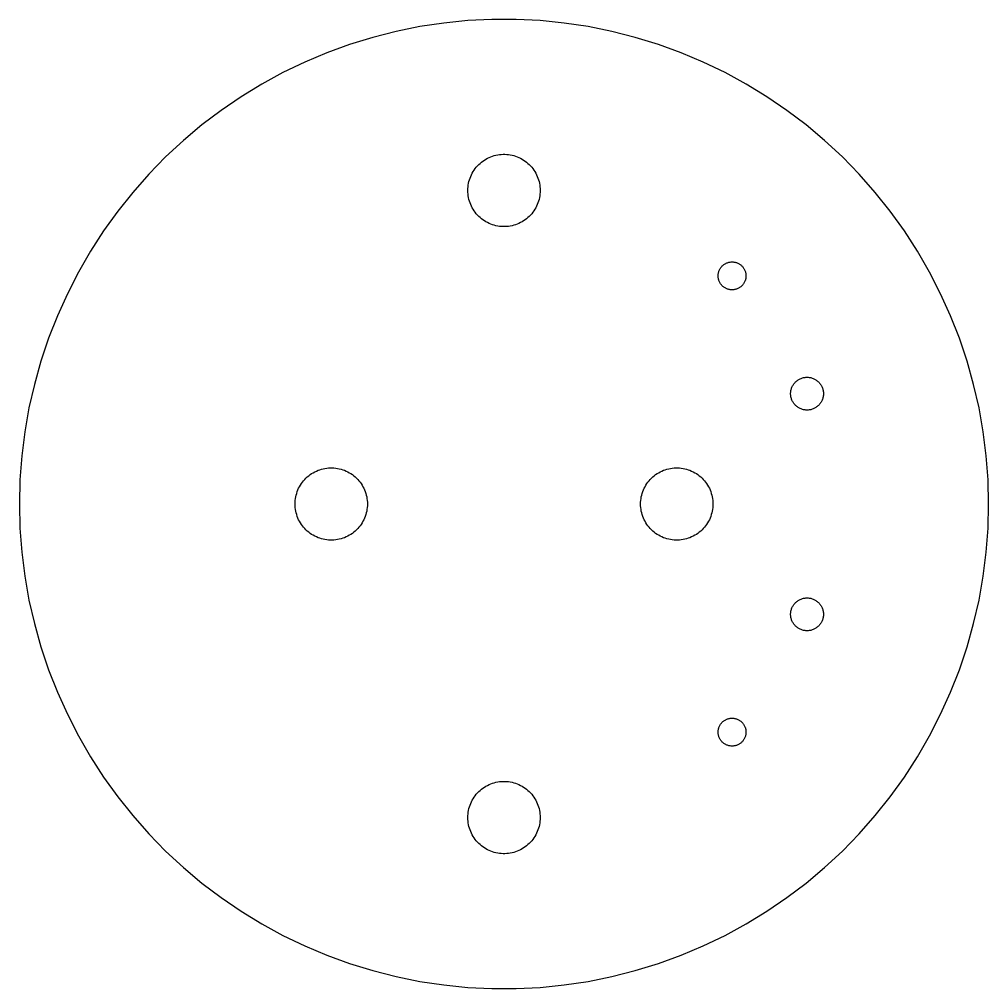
# Model space of a CAD drawing. Header units: metres. Extents: x -49.1 to 49.1, y -49.1 to 49.1.
import ezdxf

# ---------------------------------------------------------------- set-up
doc = ezdxf.new("R2010")
doc.units = ezdxf.units.M

msp = doc.modelspace()

# ---------------------------------------------------------------- linework, layer by layer
for p, q in [((-8.52396, 48.3418), (-10.923, 47.8568)), ((-6.10371, 48.7066), (-8.52396, 48.3418)), ((-3.66832, 48.9503), (-6.10371, 48.7066)), ((-1.22379, 49.0723), (-3.66832, 48.9503)), ((1.22379, 49.0723), (-1.22379, 49.0723)), ((3.66832, 48.9503), (1.22379, 49.0723)), ((6.10371, 48.7066), (3.66832, 48.9503)), ((8.52396, 48.3418), (6.10371, 48.7066)), ((10.923, 47.8568), (8.52396, 48.3418)), ((-13.2949, 47.2528), (-15.6337, 46.5314)), ((-10.923, 47.8568), (-13.2949, 47.2528)), ((13.2949, 47.2528), (10.923, 47.8568)), ((15.6337, 46.5314), (13.2949, 47.2528)), ((-15.6337, 46.5314), (-17.9337, 45.6943)), ((17.9337, 45.6943), (15.6337, 46.5314)), ((-17.9337, 45.6943), (-20.1891, 44.7436)), ((20.1891, 44.7436), (17.9337, 45.6943)), ((-20.1891, 44.7436), (-22.3942, 43.6816)), ((22.3942, 43.6816), (20.1891, 44.7436)), ((-22.3942, 43.6816), (-24.5438, 42.511)), ((24.5438, 42.511), (22.3942, 43.6816)), ((-24.5438, 42.511), (-26.6322, 41.2348)), ((26.6322, 41.2348), (24.5438, 42.511)), ((-26.6322, 41.2348), (-28.6545, 39.856)), ((28.6545, 39.856), (26.6322, 41.2348)), ((-28.6545, 39.856), (-30.6056, 38.3782)), ((30.6056, 38.3782), (28.6545, 39.856)), ((-30.6056, 38.3782), (-32.4805, 36.8049)), ((32.4805, 36.8049), (30.6056, 38.3782)), ((-32.4805, 36.8049), (-34.2747, 35.1401)), ((34.2747, 35.1401), (32.4805, 36.8049)), ((-0.815063, 35.3206), (-0.635803, 35.3569)), ((-0.635803, 35.3569), (-0.455521, 35.384)), ((-0.455521, 35.384), (-0.273575, 35.4022)), ((-0.273575, 35.4022), (-0.091248, 35.4113)), ((-0.091248, 35.4113), (0.091248, 35.4113)), ((0.091248, 35.4113), (0.273575, 35.4022)), ((0.273575, 35.4022), (0.455521, 35.384)), ((0.455521, 35.384), (0.635803, 35.3569)), ((0.635803, 35.3569), (0.815063, 35.3206)), ((-34.2747, 35.1401), (-35.9837, 33.388)), ((-2.68477, 34.2411), (-2.55728, 34.3718)), ((-2.55728, 34.3718), (-2.42342, 34.496)), ((-2.42342, 34.496), (-2.28339, 34.6135)), ((-2.28339, 34.6135), (-2.13799, 34.7237)), ((-2.13799, 34.7237), (-1.98706, 34.8266)), ((-1.98706, 34.8266), (-1.83133, 34.9217)), ((-1.83133, 34.9217), (-1.67091, 35.0091)), ((-1.67091, 35.0091), (-1.50623, 35.0884)), ((-1.50623, 35.0884), (-1.3381, 35.1593)), ((-1.3381, 35.1593), (-1.16643, 35.2217)), ((-1.16643, 35.2217), (-0.991837, 35.2756)), ((-0.991837, 35.2756), (-0.815063, 35.3206)), ((0.815063, 35.3206), (0.991837, 35.2756)), ((0.991837, 35.2756), (1.16643, 35.2217)), ((1.16643, 35.2217), (1.3381, 35.1593)), ((1.3381, 35.1593), (1.50623, 35.0884)), ((1.50623, 35.0884), (1.67091, 35.0091)), ((1.67091, 35.0091), (1.83133, 34.9217)), ((1.83133, 34.9217), (1.98706, 34.8266)), ((1.98706, 34.8266), (2.13799, 34.7237)), ((2.13799, 34.7237), (2.28339, 34.6135)), ((2.28339, 34.6135), (2.42342, 34.496)), ((2.42342, 34.496), (2.55728, 34.3718)), ((2.55728, 34.3718), (2.68477, 34.2411)), ((35.9837, 33.388), (34.2747, 35.1401)), ((-35.9837, 33.388), (-37.6032, 31.5528)), ((-3.2998, 33.339), (-3.21642, 33.5017)), ((-3.21642, 33.5017), (-3.12515, 33.6597)), ((-3.12515, 33.6597), (-3.02606, 33.8132)), ((-3.02606, 33.8132), (-2.91943, 33.9615)), ((-2.91943, 33.9615), (-2.80571, 34.1041)), ((-2.80571, 34.1041), (-2.68477, 34.2411)), ((2.68477, 34.2411), (2.80571, 34.1041)), ((2.80571, 34.1041), (2.91943, 33.9615)), ((2.91943, 33.9615), (3.02606, 33.8132)), ((3.02606, 33.8132), (3.12515, 33.6597)), ((3.12515, 33.6597), (3.21642, 33.5017)), ((3.21642, 33.5017), (3.2998, 33.339)), ((37.6032, 31.5528), (35.9837, 33.388)), ((-3.62155, 32.296), (-3.58989, 32.4755)), ((-3.58989, 32.4755), (-3.54918, 32.6539)), ((-3.54918, 32.6539), (-3.4998, 32.8294)), ((-3.4998, 32.8294), (-3.44154, 33.0027)), ((-3.44154, 33.0027), (-3.37486, 33.1727)), ((-3.37486, 33.1727), (-3.2998, 33.339)), ((3.2998, 33.339), (3.37486, 33.1727)), ((3.37486, 33.1727), (3.44154, 33.0027)), ((3.44154, 33.0027), (3.4998, 32.8294)), ((3.4998, 32.8294), (3.54918, 32.6539)), ((3.54918, 32.6539), (3.58989, 32.4755)), ((3.58989, 32.4755), (3.62155, 32.296)), ((-37.6032, 31.5528), (-39.1293, 29.6393)), ((-3.66246, 31.75), (-3.6579, 31.9328)), ((-3.6579, 31.5672), (-3.66246, 31.75)), ((-3.6579, 31.9328), (-3.64427, 32.1145)), ((-3.64427, 31.3855), (-3.6579, 31.5672)), ((-3.64427, 32.1145), (-3.62155, 32.296)), ((3.62155, 32.296), (3.64427, 32.1145)), ((3.64427, 32.1145), (3.6579, 31.9328)), ((3.6579, 31.5672), (3.64427, 31.3855)), ((3.6579, 31.9328), (3.66246, 31.75)), ((3.66246, 31.75), (3.6579, 31.5672)), ((39.1293, 29.6393), (37.6032, 31.5528)), ((-3.62155, 31.204), (-3.64427, 31.3855)), ((-3.58989, 31.0245), (-3.62155, 31.204)), ((-3.54918, 30.8461), (-3.58989, 31.0245)), ((-3.49977, 30.6705), (-3.54918, 30.8461)), ((-3.44157, 30.4973), (-3.49977, 30.6705)), ((-3.37486, 30.3273), (-3.44157, 30.4973)), ((3.44157, 30.4973), (3.37486, 30.3273)), ((3.49977, 30.6705), (3.44157, 30.4973)), ((3.54918, 30.8461), (3.49977, 30.6705)), ((3.58989, 31.0245), (3.54918, 30.8461)), ((3.62155, 31.204), (3.58989, 31.0245)), ((3.64427, 31.3855), (3.62155, 31.204)), ((-39.1293, 29.6393), (-40.558, 27.652)), ((-3.2998, 30.161), (-3.37486, 30.3273)), ((-3.21642, 29.9983), (-3.2998, 30.161)), ((-3.12515, 29.8403), (-3.21642, 29.9983)), ((-3.02606, 29.6868), (-3.12515, 29.8403)), ((-2.91943, 29.5385), (-3.02606, 29.6868)), ((-2.80571, 29.3959), (-2.91943, 29.5385)), ((2.91943, 29.5385), (2.80571, 29.3959)), ((3.02606, 29.6868), (2.91943, 29.5385)), ((3.12515, 29.8403), (3.02606, 29.6868)), ((3.21642, 29.9983), (3.12515, 29.8403)), ((3.2998, 30.161), (3.21642, 29.9983)), ((3.37486, 30.3273), (3.2998, 30.161)), ((40.558, 27.652), (39.1293, 29.6393)), ((-2.68477, 29.2589), (-2.80571, 29.3959)), ((-2.55728, 29.1282), (-2.68477, 29.2589)), ((-2.42342, 29.004), (-2.55728, 29.1282)), ((-2.28339, 28.8865), (-2.42342, 29.004)), ((-2.13799, 28.7763), (-2.28339, 28.8865)), ((-1.98706, 28.6734), (-2.13799, 28.7763)), ((-1.83121, 28.5782), (-1.98706, 28.6734)), ((-1.67105, 28.491), (-1.83121, 28.5782)), ((-1.50623, 28.4116), (-1.67105, 28.491)), ((1.67105, 28.491), (1.50623, 28.4116)), ((1.83121, 28.5782), (1.67105, 28.491)), ((1.98706, 28.6734), (1.83121, 28.5782)), ((2.13799, 28.7763), (1.98706, 28.6734)), ((2.28339, 28.8865), (2.13799, 28.7763)), ((2.42342, 29.004), (2.28339, 28.8865)), ((2.55728, 29.1282), (2.42342, 29.004)), ((2.68477, 29.2589), (2.55728, 29.1282)), ((2.80571, 29.3959), (2.68477, 29.2589)), ((-40.558, 27.652), (-41.8859, 25.596)), ((-1.3381, 28.3407), (-1.50623, 28.4116)), ((-1.16643, 28.2782), (-1.3381, 28.3407)), ((-0.991837, 28.2244), (-1.16643, 28.2782)), ((-0.815063, 28.1794), (-0.991837, 28.2244)), ((-0.635803, 28.1431), (-0.815063, 28.1794)), ((-0.455521, 28.116), (-0.635803, 28.1431)), ((-0.273575, 28.0978), (-0.455521, 28.116)), ((-0.091248, 28.0887), (-0.273575, 28.0978)), ((0.091248, 28.0887), (-0.091248, 28.0887)), ((0.273575, 28.0978), (0.091248, 28.0887)), ((0.455521, 28.116), (0.273575, 28.0978)), ((0.635803, 28.1431), (0.455521, 28.116)), ((0.815063, 28.1794), (0.635803, 28.1431)), ((0.991837, 28.2244), (0.815063, 28.1794)), ((1.16643, 28.2782), (0.991837, 28.2244)), ((1.3381, 28.3407), (1.16643, 28.2782)), ((1.50623, 28.4116), (1.3381, 28.3407)), ((41.8859, 25.596), (40.558, 27.652)), ((-41.8859, 25.596), (-43.1097, 23.4763)), ((43.1097, 23.4763), (41.8859, 25.596)), ((21.7491, 23.515), (21.7715, 23.5819)), ((21.7715, 23.5819), (21.7972, 23.6474)), ((21.7972, 23.6474), (21.8262, 23.7117)), ((21.8262, 23.7117), (21.8584, 23.7744)), ((21.8584, 23.7744), (21.8936, 23.8353)), ((21.8936, 23.8353), (21.9318, 23.8946)), ((21.9318, 23.8946), (21.9727, 23.9515)), ((21.9727, 23.9515), (22.0168, 24.0068)), ((22.0168, 24.0068), (22.0634, 24.0596)), ((22.0634, 24.0596), (22.1125, 24.1099)), ((22.1125, 24.1099), (22.1642, 24.1579)), ((22.1642, 24.1579), (22.2182, 24.2032)), ((22.2182, 24.2032), (22.2741, 24.2455)), ((22.2741, 24.2455), (22.3326, 24.2854)), ((22.3326, 24.2854), (22.3926, 24.3221)), ((22.3926, 24.3221), (22.4545, 24.3558)), ((22.4545, 24.3558), (22.5177, 24.3862)), ((22.5177, 24.3862), (22.5827, 24.4136)), ((22.5827, 24.4136), (22.649, 24.4377)), ((22.649, 24.4377), (22.7164, 24.4585)), ((22.7164, 24.4585), (22.7843, 24.4758)), ((22.7843, 24.4758), (22.8537, 24.4899)), ((22.8537, 24.4899), (22.9231, 24.5003)), ((22.9231, 24.5003), (22.9934, 24.5074)), ((22.9934, 24.5074), (23.0636, 24.5108)), ((23.0636, 24.5108), (23.134, 24.5108)), ((23.134, 24.5108), (23.2042, 24.5074)), ((23.2042, 24.5074), (23.2746, 24.5003)), ((23.2746, 24.5003), (23.3439, 24.4899)), ((23.3439, 24.4899), (23.4133, 24.4758)), ((23.4133, 24.4758), (23.4814, 24.4585)), ((23.4814, 24.4585), (23.5485, 24.4378)), ((23.5485, 24.4378), (23.615, 24.4136)), ((23.615, 24.4136), (23.6798, 24.3863)), ((23.6798, 24.3863), (23.7431, 24.3558)), ((23.7431, 24.3558), (23.805, 24.3221)), ((23.805, 24.3221), (23.8651, 24.2853)), ((23.8651, 24.2853), (23.9232, 24.2457)), ((23.9232, 24.2457), (23.9795, 24.2031)), ((23.9795, 24.2031), (24.0334, 24.1578)), ((24.0334, 24.1578), (24.0851, 24.11)), ((24.0851, 24.11), (24.1342, 24.0596)), ((24.1342, 24.0596), (24.1808, 24.0068)), ((24.1808, 24.0068), (24.2249, 23.9515)), ((24.2249, 23.9515), (24.2658, 23.8946)), ((24.2658, 23.8946), (24.3041, 23.8353)), ((24.3041, 23.8353), (24.3392, 23.7744)), ((24.3392, 23.7744), (24.3714, 23.7117)), ((24.3714, 23.7117), (24.4005, 23.6473)), ((24.4005, 23.6473), (24.4261, 23.5819)), ((24.4261, 23.5819), (24.4485, 23.5152)), ((-43.1097, 23.4763), (-44.2263, 21.2983)), ((21.6864, 23.0988), (21.6881, 23.1695)), ((21.6881, 23.0282), (21.6864, 23.0988)), ((21.6881, 23.1695), (21.6933, 23.2393)), ((21.6933, 22.9584), (21.6881, 23.0282)), ((21.6933, 23.2393), (21.7021, 23.3095)), ((21.7021, 22.8882), (21.6933, 22.9584)), ((21.7021, 23.3095), (21.7143, 23.3785)), ((21.7143, 22.8192), (21.7021, 22.8882)), ((21.7143, 23.3785), (21.7301, 23.4476)), ((21.7301, 22.75), (21.7143, 22.8192)), ((21.7301, 23.4476), (21.7491, 23.515)), ((21.7491, 22.6826), (21.7301, 22.75)), ((21.7715, 22.6157), (21.7491, 22.6826)), ((21.7973, 22.5501), (21.7715, 22.6157)), ((24.4261, 22.6158), (24.4004, 22.5502)), ((24.4485, 22.6824), (24.4261, 22.6158)), ((24.4485, 23.5152), (24.4676, 23.4476)), ((24.4675, 22.75), (24.4485, 22.6824)), ((24.4833, 22.8192), (24.4675, 22.75)), ((24.4676, 23.4476), (24.4833, 23.3785)), ((24.4833, 23.3785), (24.4955, 23.3094)), ((24.4955, 22.8882), (24.4833, 22.8192)), ((24.4955, 23.3094), (24.5043, 23.2393)), ((24.5043, 22.9583), (24.4955, 22.8882)), ((24.5043, 23.2393), (24.5095, 23.1694)), ((24.5095, 23.0282), (24.5043, 22.9583)), ((24.5095, 23.1694), (24.5113, 23.0988)), ((24.5113, 23.0988), (24.5095, 23.0282)), ((44.2263, 21.2983), (43.1097, 23.4763)), ((21.8262, 22.486), (21.7973, 22.5501)), ((21.8584, 22.4232), (21.8262, 22.486)), ((21.8936, 22.3623), (21.8584, 22.4232)), ((21.9318, 22.3031), (21.8936, 22.3623)), ((21.9727, 22.2462), (21.9318, 22.3031)), ((22.0168, 22.1908), (21.9727, 22.2462)), ((22.0634, 22.1381), (22.0168, 22.1908)), ((22.1125, 22.0877), (22.0634, 22.1381)), ((22.1642, 22.0398), (22.1125, 22.0877)), ((22.2183, 21.9944), (22.1642, 22.0398)), ((22.2741, 21.9521), (22.2183, 21.9944)), ((22.3326, 21.9122), (22.2741, 21.9521)), ((22.3926, 21.8755), (22.3326, 21.9122)), ((22.4545, 21.8419), (22.3926, 21.8755)), ((22.5177, 21.8114), (22.4545, 21.8419)), ((22.5827, 21.784), (22.5177, 21.8114)), ((22.649, 21.7599), (22.5827, 21.784)), ((22.7164, 21.7391), (22.649, 21.7599)), ((22.7843, 21.7218), (22.7164, 21.7391)), ((22.8538, 21.7077), (22.7843, 21.7218)), ((22.923, 21.6973), (22.8538, 21.7077)), ((22.9934, 21.6903), (22.923, 21.6973)), ((23.0637, 21.6868), (22.9934, 21.6903)), ((23.134, 21.6868), (23.0637, 21.6868)), ((23.2043, 21.6903), (23.134, 21.6868)), ((23.2746, 21.6973), (23.2043, 21.6903)), ((23.3438, 21.7077), (23.2746, 21.6973)), ((23.4133, 21.7218), (23.3438, 21.7077)), ((23.4814, 21.7391), (23.4133, 21.7218)), ((23.5485, 21.7598), (23.4814, 21.7391)), ((23.615, 21.784), (23.5485, 21.7598)), ((23.6798, 21.8114), (23.615, 21.784)), ((23.7431, 21.8419), (23.6798, 21.8114)), ((23.805, 21.8755), (23.7431, 21.8419)), ((23.8651, 21.9123), (23.805, 21.8755)), ((23.9232, 21.9519), (23.8651, 21.9123)), ((23.9797, 21.9946), (23.9232, 21.9519)), ((24.0333, 22.0397), (23.9797, 21.9946)), ((24.0851, 22.0877), (24.0333, 22.0397)), ((24.1342, 22.1381), (24.0851, 22.0877)), ((24.1808, 22.1908), (24.1342, 22.1381)), ((24.2249, 22.2462), (24.1808, 22.1908)), ((24.2658, 22.3031), (24.2249, 22.2462)), ((24.3041, 22.3623), (24.2658, 22.3031)), ((24.3392, 22.4232), (24.3041, 22.3623)), ((24.3714, 22.486), (24.3392, 22.4232)), ((24.4004, 22.5502), (24.3714, 22.486)), ((-44.2263, 21.2983), (-45.233, 19.0673)), ((45.233, 19.0673), (44.2263, 21.2983)), ((-45.233, 19.0673), (-46.1272, 16.7889)), ((46.1272, 16.7889), (45.233, 19.0673)), ((-46.1272, 16.7889), (-46.9067, 14.4688)), ((46.9067, 14.4688), (46.1272, 16.7889)), ((-46.9067, 14.4688), (-47.5696, 12.1127)), ((47.5696, 12.1127), (46.9067, 14.4688)), ((30.1671, 12.7486), (30.2464, 12.773)), ((30.2464, 12.773), (30.3266, 12.7934)), ((30.3266, 12.7934), (30.4081, 12.8099)), ((30.4081, 12.8099), (30.4898, 12.8222)), ((30.4898, 12.8222), (30.5725, 12.8305)), ((30.5725, 12.8305), (30.6552, 12.8346)), ((30.6552, 12.8346), (30.738, 12.8346)), ((30.738, 12.8346), (30.8207, 12.8305)), ((30.8207, 12.8305), (30.9034, 12.8222)), ((30.9034, 12.8222), (30.9851, 12.8099)), ((30.9851, 12.8099), (31.0667, 12.7934)), ((31.0667, 12.7934), (31.1468, 12.773)), ((31.1468, 12.773), (31.2261, 12.7486)), ((-47.5696, 12.1127), (-48.1142, 9.7265)), ((29.1344, 11.7413), (29.1647, 11.8183)), ((29.1647, 11.8183), (29.1988, 11.894)), ((29.1988, 11.894), (29.2366, 11.9678)), ((29.2366, 11.9678), (29.278, 12.0395)), ((29.278, 12.0395), (29.323, 12.1092)), ((29.323, 12.1092), (29.3713, 12.1764)), ((29.3713, 12.1764), (29.4231, 12.2413)), ((29.4231, 12.2413), (29.478, 12.3034)), ((29.478, 12.3034), (29.5358, 12.3628)), ((29.5358, 12.3628), (29.5965, 12.4191)), ((29.5965, 12.4191), (29.6602, 12.4725)), ((29.6602, 12.4725), (29.726, 12.5223)), ((29.726, 12.5223), (29.7948, 12.5693)), ((29.7948, 12.5693), (29.8654, 12.6124)), ((29.8654, 12.6124), (29.9381, 12.652)), ((29.9381, 12.652), (30.0129, 12.688)), ((30.0129, 12.688), (30.0891, 12.7201)), ((30.0891, 12.7201), (30.1671, 12.7486)), ((31.2261, 12.7486), (31.3042, 12.7201)), ((31.3042, 12.7201), (31.3804, 12.688)), ((31.3804, 12.688), (31.455, 12.6521)), ((31.455, 12.6521), (31.5278, 12.6124)), ((31.5278, 12.6124), (31.5984, 12.5693)), ((31.5984, 12.5693), (31.6673, 12.5223)), ((31.6673, 12.5223), (31.733, 12.4725)), ((31.733, 12.4725), (31.7967, 12.4191)), ((31.7967, 12.4191), (31.8574, 12.3628)), ((31.8574, 12.3628), (31.9153, 12.3034)), ((31.9153, 12.3034), (31.9701, 12.2413)), ((31.9701, 12.2413), (32.0219, 12.1763)), ((32.0219, 12.1763), (32.0702, 12.1092)), ((32.0702, 12.1092), (32.1152, 12.0395)), ((32.1152, 12.0395), (32.1566, 11.9678)), ((32.1566, 11.9678), (32.1944, 11.894)), ((32.1944, 11.894), (32.2286, 11.8183)), ((32.2286, 11.8183), (32.2588, 11.7413)), ((48.1142, 9.7265), (47.5696, 12.1127)), ((29.0342, 11.1727), (29.0362, 11.2557)), ((29.0362, 11.0896), (29.0342, 11.1727)), ((29.0362, 11.2557), (29.0424, 11.338)), ((29.0424, 11.0073), (29.0362, 11.0896)), ((29.0424, 11.338), (29.0527, 11.4205)), ((29.0527, 10.9248), (29.0424, 11.0073)), ((29.0527, 11.4205), (29.0671, 11.5019)), ((29.0671, 10.8434), (29.0527, 10.9248)), ((29.0671, 11.5019), (29.0856, 11.583)), ((29.0856, 10.7623), (29.0671, 10.8434)), ((29.0856, 11.583), (29.108, 11.6626)), ((29.108, 11.6626), (29.1344, 11.7413)), ((32.2588, 11.7413), (32.2852, 11.6626)), ((32.2852, 11.6626), (32.3076, 11.5831)), ((32.3076, 11.5831), (32.3262, 11.5018)), ((32.3262, 10.8435), (32.3076, 10.7622)), ((32.3262, 11.5018), (32.3405, 11.4205)), ((32.3405, 10.9248), (32.3262, 10.8435)), ((32.3405, 11.4205), (32.3508, 11.338)), ((32.3508, 11.0073), (32.3405, 10.9248)), ((32.3508, 11.338), (32.357, 11.2558)), ((32.357, 11.0895), (32.3508, 11.0073)), ((32.357, 11.2558), (32.3591, 11.1727)), ((32.3591, 11.1727), (32.357, 11.0895)), ((29.108, 10.6827), (29.0856, 10.7623)), ((29.1344, 10.604), (29.108, 10.6827)), ((29.1647, 10.527), (29.1344, 10.604)), ((29.1988, 10.4513), (29.1647, 10.527)), ((29.2366, 10.3775), (29.1988, 10.4513)), ((29.2779, 10.3059), (29.2366, 10.3775)), ((29.3231, 10.236), (29.2779, 10.3059)), ((29.3713, 10.1689), (29.3231, 10.236)), ((29.4231, 10.104), (29.3713, 10.1689)), ((29.478, 10.0419), (29.4231, 10.104)), ((29.5358, 9.98254), (29.478, 10.0419)), ((29.5965, 9.92619), (29.5358, 9.98254)), ((29.6601, 9.87289), (29.5965, 9.92619)), ((29.7263, 9.82275), (29.6601, 9.87289)), ((29.7946, 9.77614), (29.7263, 9.82275)), ((31.667, 9.82275), (31.5986, 9.77612)), ((31.7332, 9.87289), (31.667, 9.82275)), ((31.7967, 9.92619), (31.7332, 9.87289)), ((31.8574, 9.98254), (31.7967, 9.92619)), ((31.9153, 10.0419), (31.8574, 9.98254)), ((31.9701, 10.104), (31.9153, 10.0419)), ((32.0219, 10.169), (31.9701, 10.104)), ((32.0701, 10.236), (32.0219, 10.169)), ((32.1153, 10.3059), (32.0701, 10.236)), ((32.1566, 10.3775), (32.1153, 10.3059)), ((32.1944, 10.4513), (32.1566, 10.3775)), ((32.2286, 10.527), (32.1944, 10.4513)), ((32.2588, 10.604), (32.2286, 10.527)), ((32.2852, 10.6827), (32.2588, 10.604)), ((32.3076, 10.7622), (32.2852, 10.6827)), ((-48.1142, 9.7265), (-48.5392, 7.31612)), ((29.8653, 9.73296), (29.7946, 9.77614)), ((29.9381, 9.6933), (29.8653, 9.73296)), ((30.0131, 9.65721), (29.9381, 9.6933)), ((30.0891, 9.62517), (30.0131, 9.65721)), ((30.1673, 9.59668), (30.0891, 9.62517)), ((30.2463, 9.57233), (30.1673, 9.59668)), ((30.3266, 9.55188), (30.2463, 9.57233)), ((30.4081, 9.5354), (30.3266, 9.55188)), ((30.4897, 9.5231), (30.4081, 9.5354)), ((30.5725, 9.51483), (30.4897, 9.5231)), ((30.6552, 9.51068), (30.5725, 9.51483)), ((30.738, 9.51068), (30.6552, 9.51068)), ((30.8208, 9.51483), (30.738, 9.51068)), ((30.9035, 9.5231), (30.8208, 9.51483)), ((30.9851, 9.5354), (30.9035, 9.5231)), ((31.0667, 9.55188), (30.9851, 9.5354)), ((31.147, 9.57233), (31.0667, 9.55188)), ((31.2259, 9.59668), (31.147, 9.57233)), ((31.3042, 9.62517), (31.2259, 9.59668)), ((31.3802, 9.65721), (31.3042, 9.62517)), ((31.4551, 9.6933), (31.3802, 9.65721)), ((31.5279, 9.73296), (31.4551, 9.6933)), ((31.5986, 9.77612), (31.5279, 9.73296)), ((48.5392, 7.31612), (48.1142, 9.7265)), ((-48.5392, 7.31612), (-48.8436, 4.88753)), ((48.8436, 4.88753), (48.5392, 7.31612)), ((-48.8436, 4.88753), (-49.0265, 2.44681)), ((49.0265, 2.44681), (48.8436, 4.88753)), ((-19.7834, 2.86351), (-19.638, 2.97366)), ((-19.638, 2.97366), (-19.4871, 3.07657)), ((-19.4871, 3.07657), (-19.3312, 3.17181)), ((-19.3312, 3.17181), (-19.1711, 3.25902)), ((-19.1711, 3.25902), (-19.0062, 3.33839)), ((-19.0062, 3.33839), (-18.8381, 3.40927)), ((-18.8381, 3.40927), (-18.6664, 3.47174)), ((-18.6664, 3.47174), (-18.4918, 3.5256)), ((-18.4918, 3.5256), (-18.3151, 3.57062)), ((-18.3151, 3.57062), (-18.1358, 3.60686)), ((-18.1358, 3.60686), (-17.9555, 3.63402)), ((-17.9555, 3.63402), (-17.7736, 3.65222)), ((-17.7736, 3.65222), (-17.5913, 3.66133)), ((-17.5913, 3.66133), (-17.4087, 3.66133)), ((-17.4087, 3.66133), (-17.2264, 3.65222)), ((-17.2264, 3.65222), (-17.0445, 3.63402)), ((-17.0445, 3.63402), (-16.8642, 3.60686)), ((-16.8642, 3.60686), (-16.6849, 3.57062)), ((-16.6849, 3.57062), (-16.5081, 3.5256)), ((-16.5081, 3.5256), (-16.3336, 3.47174)), ((-16.3336, 3.47174), (-16.1619, 3.40927)), ((-16.1619, 3.40927), (-15.9938, 3.33839)), ((-15.9938, 3.33839), (-15.8289, 3.25902)), ((-15.8289, 3.25902), (-15.6688, 3.17181)), ((-15.6688, 3.17181), (-15.5129, 3.07657)), ((-15.5129, 3.07657), (-15.362, 2.97366)), ((-15.362, 2.97366), (-15.2166, 2.86351)), ((15.2166, 2.86351), (15.362, 2.97366)), ((15.362, 2.97366), (15.5129, 3.07657)), ((15.5129, 3.07657), (15.6688, 3.17181)), ((15.6688, 3.17181), (15.8289, 3.25902)), ((15.8289, 3.25902), (15.9938, 3.33839)), ((15.9938, 3.33839), (16.1619, 3.40927)), ((16.1619, 3.40927), (16.3336, 3.47174)), ((16.3336, 3.47174), (16.5081, 3.5256)), ((16.5081, 3.5256), (16.6849, 3.57062)), ((16.6849, 3.57062), (16.8642, 3.60686)), ((16.8642, 3.60686), (17.0445, 3.63402)), ((17.0445, 3.63402), (17.2264, 3.65222)), ((17.2264, 3.65222), (17.4087, 3.66133)), ((17.4087, 3.66133), (17.5913, 3.66133)), ((17.5913, 3.66133), (17.7736, 3.65222)), ((17.7736, 3.65222), (17.9555, 3.63402)), ((17.9555, 3.63402), (18.1358, 3.60686)), ((18.1358, 3.60686), (18.3151, 3.57062)), ((18.3151, 3.57062), (18.4918, 3.5256)), ((18.4918, 3.5256), (18.6664, 3.47174)), ((18.6664, 3.47174), (18.8381, 3.40927)), ((18.8381, 3.40927), (19.0062, 3.33839)), ((19.0062, 3.33839), (19.1711, 3.25902)), ((19.1711, 3.25902), (19.3312, 3.17181)), ((19.3312, 3.17181), (19.4871, 3.07657)), ((19.4871, 3.07657), (19.638, 2.97366)), ((19.638, 2.97366), (19.7834, 2.86351)), ((-49.0265, 2.44681), (-49.0875, 0)), ((-20.6252, 1.90971), (-20.5261, 2.06316)), ((-20.5261, 2.06316), (-20.4194, 2.21147)), ((-20.4194, 2.21147), (-20.3057, 2.35408)), ((-20.3057, 2.35408), (-20.1848, 2.49112)), ((-20.1848, 2.49112), (-20.0573, 2.62183)), ((-20.0573, 2.62183), (-19.9234, 2.74602)), ((-19.9234, 2.74602), (-19.7834, 2.86351)), ((-15.2166, 2.86351), (-15.0766, 2.74602)), ((-15.0766, 2.74602), (-14.9427, 2.62183)), ((-14.9427, 2.62183), (-14.8152, 2.49112)), ((-14.8152, 2.49112), (-14.6943, 2.35408)), ((-14.6943, 2.35408), (-14.5806, 2.21147)), ((-14.5806, 2.21147), (-14.4739, 2.06316)), ((-14.4739, 2.06316), (-14.3748, 1.90971)), ((14.3748, 1.90971), (14.4739, 2.06316)), ((14.4739, 2.06316), (14.5806, 2.21147)), ((14.5806, 2.21147), (14.6943, 2.35408)), ((14.6943, 2.35408), (14.8152, 2.49112)), ((14.8152, 2.49112), (14.9427, 2.62183)), ((14.9427, 2.62183), (15.0766, 2.74602)), ((15.0766, 2.74602), (15.2166, 2.86351)), ((19.7834, 2.86351), (19.9234, 2.74602)), ((19.9234, 2.74602), (20.0573, 2.62183)), ((20.0573, 2.62183), (20.1848, 2.49112)), ((20.1848, 2.49112), (20.3057, 2.35408)), ((20.3057, 2.35408), (20.4194, 2.21147)), ((20.4194, 2.21147), (20.5261, 2.06316)), ((20.5261, 2.06316), (20.6252, 1.90971)), ((49.0875, 0), (49.0265, 2.44681)), ((-21.0492, 0.90387), (-20.9998, 1.07938)), ((-20.9998, 1.07938), (-20.9415, 1.25275)), ((-20.9415, 1.25275), (-20.8749, 1.42267)), ((-20.8749, 1.42267), (-20.7998, 1.58902)), ((-20.7998, 1.58902), (-20.7164, 1.75165)), ((-20.7164, 1.75165), (-20.6252, 1.90971)), ((-14.3748, 1.90971), (-14.2836, 1.75165)), ((-14.2836, 1.75165), (-14.2002, 1.58904)), ((-14.2002, 1.58904), (-14.1251, 1.42267)), ((-14.1251, 1.42267), (-14.0584, 1.25275)), ((-14.0584, 1.25275), (-14.0002, 1.07938)), ((-14.0002, 1.07938), (-13.9508, 0.90387)), ((13.9508, 0.90387), (14.0002, 1.07938)), ((14.0002, 1.07938), (14.0584, 1.25275)), ((14.0584, 1.25275), (14.1251, 1.42267)), ((14.1251, 1.42267), (14.2002, 1.58904)), ((14.2002, 1.58904), (14.2836, 1.75165)), ((14.2836, 1.75165), (14.3748, 1.90971)), ((20.6252, 1.90971), (20.7164, 1.75165)), ((20.7164, 1.75165), (20.7998, 1.58902)), ((20.7998, 1.58902), (20.8749, 1.42267)), ((20.8749, 1.42267), (20.9415, 1.25275)), ((20.9415, 1.25275), (20.9998, 1.07938)), ((20.9998, 1.07938), (21.0492, 0.90387)), ((-49.0875, 0), (-49.0265, -2.44681)), ((-21.1625, 0), (-21.1579, 0.18277)), ((-21.1579, -0.18277), (-21.1625, 0)), ((-21.1579, 0.18277), (-21.1443, 0.364517)), ((-21.1443, 0.364517), (-21.1216, 0.545959)), ((-21.1216, 0.545959), (-21.0899, 0.725525)), ((-21.0899, 0.725525), (-21.0492, 0.90387)), ((-13.9508, 0.90387), (-13.9101, 0.725525)), ((-13.9101, 0.725525), (-13.8784, 0.545959)), ((-13.8784, 0.545959), (-13.8557, 0.364517)), ((-13.8557, 0.364517), (-13.8421, 0.18277)), ((-13.8421, 0.18277), (-13.8375, 0)), ((-13.8375, 0), (-13.8421, -0.18277)), ((13.8375, 0), (13.8421, 0.18277)), ((13.8421, -0.18277), (13.8375, 0)), ((13.8421, 0.18277), (13.8557, 0.364517)), ((13.8557, 0.364517), (13.8784, 0.545959)), ((13.8784, 0.545959), (13.9101, 0.725525)), ((13.9101, 0.725525), (13.9508, 0.90387)), ((21.0492, 0.90387), (21.0899, 0.725525)), ((21.0899, 0.725525), (21.1216, 0.545959)), ((21.1216, 0.545959), (21.1443, 0.364517)), ((21.1443, 0.364517), (21.1579, 0.18277)), ((21.1579, 0.18277), (21.1625, 0)), ((21.1625, 0), (21.1579, -0.18277)), ((49.0265, -2.44681), (49.0875, 0)), ((-21.1443, -0.364517), (-21.1579, -0.18277)), ((-21.1216, -0.545959), (-21.1443, -0.364517)), ((-21.0899, -0.725525), (-21.1216, -0.545959)), ((-21.0492, -0.90387), (-21.0899, -0.725525)), ((-20.9998, -1.07938), (-21.0492, -0.90387)), ((-13.9508, -0.90387), (-14.0002, -1.07938)), ((-13.9101, -0.725525), (-13.9508, -0.90387)), ((-13.8784, -0.545959), (-13.9101, -0.725525)), ((-13.8557, -0.364517), (-13.8784, -0.545959)), ((-13.8421, -0.18277), (-13.8557, -0.364517)), ((13.8557, -0.364517), (13.8421, -0.18277)), ((13.8784, -0.545959), (13.8557, -0.364517)), ((13.9101, -0.725525), (13.8784, -0.545959)), ((13.9508, -0.90387), (13.9101, -0.725525)), ((14.0002, -1.07938), (13.9508, -0.90387)), ((21.0492, -0.90387), (20.9998, -1.07938)), ((21.0899, -0.725525), (21.0492, -0.90387)), ((21.1216, -0.545959), (21.0899, -0.725525)), ((21.1443, -0.364517), (21.1216, -0.545959)), ((21.1579, -0.18277), (21.1443, -0.364517)), ((-20.9415, -1.25275), (-20.9998, -1.07938)), ((-20.8749, -1.42267), (-20.9415, -1.25275)), ((-20.7998, -1.58902), (-20.8749, -1.42267)), ((-20.7164, -1.75165), (-20.7998, -1.58902)), ((-20.6252, -1.90971), (-20.7164, -1.75165)), ((-20.5261, -2.06316), (-20.6252, -1.90971)), ((-14.3748, -1.90971), (-14.4739, -2.06316)), ((-14.2836, -1.75165), (-14.3748, -1.90971)), ((-14.2002, -1.58904), (-14.2836, -1.75165)), ((-14.1251, -1.42267), (-14.2002, -1.58904)), ((-14.0584, -1.25275), (-14.1251, -1.42267)), ((-14.0002, -1.07938), (-14.0584, -1.25275)), ((14.0584, -1.25275), (14.0002, -1.07938)), ((14.1251, -1.42267), (14.0584, -1.25275)), ((14.2002, -1.58904), (14.1251, -1.42267)), ((14.2836, -1.75165), (14.2002, -1.58904)), ((14.3748, -1.90971), (14.2836, -1.75165)), ((14.4739, -2.06316), (14.3748, -1.90971)), ((20.6252, -1.90971), (20.5261, -2.06316)), ((20.7164, -1.75165), (20.6252, -1.90971)), ((20.7998, -1.58902), (20.7164, -1.75165)), ((20.8749, -1.42267), (20.7998, -1.58902)), ((20.9415, -1.25275), (20.8749, -1.42267)), ((20.9998, -1.07938), (20.9415, -1.25275)), ((-49.0265, -2.44681), (-48.8436, -4.88753)), ((-20.4194, -2.21147), (-20.5261, -2.06316)), ((-20.3057, -2.35408), (-20.4194, -2.21147)), ((-20.1848, -2.49112), (-20.3057, -2.35408)), ((-20.0573, -2.62183), (-20.1848, -2.49112)), ((-19.9234, -2.74602), (-20.0573, -2.62183)), ((-19.7834, -2.86351), (-19.9234, -2.74602)), ((-19.638, -2.97366), (-19.7834, -2.86351)), ((-15.2166, -2.86351), (-15.362, -2.97366)), ((-15.0766, -2.74602), (-15.2166, -2.86351)), ((-14.9427, -2.62183), (-15.0766, -2.74602)), ((-14.8152, -2.49112), (-14.9427, -2.62183)), ((-14.6943, -2.35408), (-14.8152, -2.49112)), ((-14.5806, -2.21147), (-14.6943, -2.35408)), ((-14.4739, -2.06316), (-14.5806, -2.21147)), ((14.5806, -2.21147), (14.4739, -2.06316)), ((14.6943, -2.35408), (14.5806, -2.21147)), ((14.8152, -2.49112), (14.6943, -2.35408)), ((14.9427, -2.62183), (14.8152, -2.49112)), ((15.0766, -2.74602), (14.9427, -2.62183)), ((15.2166, -2.86351), (15.0766, -2.74602)), ((15.362, -2.97366), (15.2166, -2.86351)), ((19.7834, -2.86351), (19.638, -2.97366)), ((19.9234, -2.74602), (19.7834, -2.86351)), ((20.0573, -2.62183), (19.9234, -2.74602)), ((20.1848, -2.49112), (20.0573, -2.62183)), ((20.3057, -2.35408), (20.1848, -2.49112)), ((20.4194, -2.21147), (20.3057, -2.35408)), ((20.5261, -2.06316), (20.4194, -2.21147)), ((48.8436, -4.88753), (49.0265, -2.44681)), ((-19.4871, -3.07657), (-19.638, -2.97366)), ((-19.3312, -3.17181), (-19.4871, -3.07657)), ((-19.1711, -3.25902), (-19.3312, -3.17181)), ((-19.0062, -3.33839), (-19.1711, -3.25902)), ((-18.8381, -3.40927), (-19.0062, -3.33839)), ((-18.6664, -3.47174), (-18.8381, -3.40927)), ((-18.4918, -3.5256), (-18.6664, -3.47174)), ((-18.3151, -3.57062), (-18.4918, -3.5256)), ((-18.1358, -3.60686), (-18.3151, -3.57062)), ((-17.9555, -3.63402), (-18.1358, -3.60686)), ((-17.7736, -3.65222), (-17.9555, -3.63402)), ((-17.5913, -3.66133), (-17.7736, -3.65222)), ((-17.4087, -3.66133), (-17.5913, -3.66133)), ((-17.2264, -3.65222), (-17.4087, -3.66133)), ((-17.0445, -3.63402), (-17.2264, -3.65222)), ((-16.8642, -3.60686), (-17.0445, -3.63402)), ((-16.6849, -3.57062), (-16.8642, -3.60686)), ((-16.5081, -3.5256), (-16.6849, -3.57062)), ((-16.3336, -3.47174), (-16.5081, -3.5256)), ((-16.1619, -3.40927), (-16.3336, -3.47174)), ((-15.9938, -3.33839), (-16.1619, -3.40927)), ((-15.8289, -3.25902), (-15.9938, -3.33839)), ((-15.6688, -3.17181), (-15.8289, -3.25902)), ((-15.5129, -3.07657), (-15.6688, -3.17181)), ((-15.362, -2.97366), (-15.5129, -3.07657)), ((15.5129, -3.07657), (15.362, -2.97366)), ((15.6688, -3.17181), (15.5129, -3.07657)), ((15.8289, -3.25902), (15.6688, -3.17181)), ((15.9938, -3.33839), (15.8289, -3.25902)), ((16.1619, -3.40927), (15.9938, -3.33839)), ((16.3336, -3.47174), (16.1619, -3.40927)), ((16.5081, -3.5256), (16.3336, -3.47174)), ((16.6849, -3.57062), (16.5081, -3.5256)), ((16.8642, -3.60686), (16.6849, -3.57062)), ((17.0445, -3.63402), (16.8642, -3.60686)), ((17.2264, -3.65222), (17.0445, -3.63402)), ((17.4087, -3.66133), (17.2264, -3.65222)), ((17.5913, -3.66133), (17.4087, -3.66133)), ((17.7736, -3.65222), (17.5913, -3.66133)), ((17.9555, -3.63402), (17.7736, -3.65222)), ((18.1358, -3.60686), (17.9555, -3.63402)), ((18.3151, -3.57062), (18.1358, -3.60686)), ((18.4918, -3.5256), (18.3151, -3.57062)), ((18.6664, -3.47174), (18.4918, -3.5256)), ((18.8381, -3.40927), (18.6664, -3.47174)), ((19.0062, -3.33839), (18.8381, -3.40927)), ((19.1711, -3.25902), (19.0062, -3.33839)), ((19.3312, -3.17181), (19.1711, -3.25902)), ((19.4871, -3.07657), (19.3312, -3.17181)), ((19.638, -2.97366), (19.4871, -3.07657)), ((-48.8436, -4.88753), (-48.5392, -7.31612)), ((48.5392, -7.31612), (48.8436, -4.88753)), ((-48.5392, -7.31612), (-48.1142, -9.7265)), ((48.1142, -9.7265), (48.5392, -7.31612)), ((-48.1142, -9.7265), (-47.5696, -12.1127)), ((29.7263, -9.82275), (29.7946, -9.77614)), ((29.7946, -9.77614), (29.8653, -9.73296)), ((29.8653, -9.73296), (29.9381, -9.6933)), ((29.9381, -9.6933), (30.0131, -9.65721)), ((30.0131, -9.65721), (30.0891, -9.62517)), ((30.0891, -9.62517), (30.1673, -9.59668)), ((30.1673, -9.59668), (30.2463, -9.57233)), ((30.2463, -9.57233), (30.3266, -9.55188)), ((30.3266, -9.55188), (30.4081, -9.5354)), ((30.4081, -9.5354), (30.4897, -9.5231)), ((30.4897, -9.5231), (30.5725, -9.51483)), ((30.5725, -9.51483), (30.6552, -9.51068)), ((30.6552, -9.51068), (30.738, -9.51068)), ((30.738, -9.51068), (30.8208, -9.51483)), ((30.8208, -9.51483), (30.9035, -9.5231)), ((30.9035, -9.5231), (30.9851, -9.5354)), ((30.9851, -9.5354), (31.0667, -9.55188)), ((31.0667, -9.55188), (31.147, -9.57233)), ((31.147, -9.57233), (31.2259, -9.59668)), ((31.2259, -9.59668), (31.3042, -9.62517)), ((31.3042, -9.62517), (31.3802, -9.65721)), ((31.3802, -9.65721), (31.4551, -9.6933)), ((31.4551, -9.6933), (31.5279, -9.73296)), ((31.5279, -9.73296), (31.5986, -9.77612)), ((31.5986, -9.77612), (31.667, -9.82275)), ((47.5696, -12.1127), (48.1142, -9.7265)), ((29.0671, -10.8434), (29.0856, -10.7623)), ((29.0856, -10.7623), (29.108, -10.6827)), ((29.108, -10.6827), (29.1344, -10.604)), ((29.1344, -10.604), (29.1647, -10.527)), ((29.1647, -10.527), (29.1988, -10.4513)), ((29.1988, -10.4513), (29.2366, -10.3775)), ((29.2366, -10.3775), (29.2779, -10.3059)), ((29.2779, -10.3059), (29.3231, -10.236)), ((29.3231, -10.236), (29.3713, -10.1689)), ((29.3713, -10.1689), (29.4231, -10.104)), ((29.4231, -10.104), (29.478, -10.0419)), ((29.478, -10.0419), (29.5358, -9.98254)), ((29.5358, -9.98254), (29.5965, -9.92619)), ((29.5965, -9.92619), (29.6601, -9.87289)), ((29.6601, -9.87289), (29.7263, -9.82275)), ((31.667, -9.82275), (31.7332, -9.87289)), ((31.7332, -9.87289), (31.7967, -9.92619)), ((31.7967, -9.92619), (31.8574, -9.98254)), ((31.8574, -9.98254), (31.9153, -10.0419)), ((31.9153, -10.0419), (31.9701, -10.104)), ((31.9701, -10.104), (32.0219, -10.169)), ((32.0219, -10.169), (32.0701, -10.236)), ((32.0701, -10.236), (32.1153, -10.3059)), ((32.1153, -10.3059), (32.1566, -10.3775)), ((32.1566, -10.3775), (32.1944, -10.4513)), ((32.1944, -10.4513), (32.2286, -10.527)), ((32.2286, -10.527), (32.2588, -10.604)), ((32.2588, -10.604), (32.2852, -10.6827)), ((32.2852, -10.6827), (32.3076, -10.7622)), ((32.3076, -10.7622), (32.3262, -10.8435)), ((29.0342, -11.1727), (29.0362, -11.0896)), ((29.0362, -11.2557), (29.0342, -11.1727)), ((29.0362, -11.0896), (29.0424, -11.0073)), ((29.0424, -11.338), (29.0362, -11.2557)), ((29.0424, -11.0073), (29.0527, -10.9248)), ((29.0527, -11.4205), (29.0424, -11.338)), ((29.0527, -10.9248), (29.0671, -10.8434)), ((29.0671, -11.5019), (29.0527, -11.4205)), ((29.0856, -11.583), (29.0671, -11.5019)), ((29.108, -11.6626), (29.0856, -11.583)), ((29.1344, -11.7413), (29.108, -11.6626)), ((29.1647, -11.8183), (29.1344, -11.7413)), ((32.2588, -11.7413), (32.2286, -11.8183)), ((32.2852, -11.6626), (32.2588, -11.7413)), ((32.3076, -11.5831), (32.2852, -11.6626)), ((32.3262, -11.5018), (32.3076, -11.5831)), ((32.3262, -10.8435), (32.3405, -10.9248)), ((32.3405, -11.4205), (32.3262, -11.5018)), ((32.3405, -10.9248), (32.3508, -11.0073)), ((32.3508, -11.338), (32.3405, -11.4205)), ((32.3508, -11.0073), (32.357, -11.0895)), ((32.357, -11.2558), (32.3508, -11.338)), ((32.357, -11.0895), (32.3591, -11.1727)), ((32.3591, -11.1727), (32.357, -11.2558)), ((-47.5696, -12.1127), (-46.9067, -14.4688)), ((29.1988, -11.894), (29.1647, -11.8183)), ((29.2366, -11.9678), (29.1988, -11.894)), ((29.278, -12.0395), (29.2366, -11.9678)), ((29.323, -12.1092), (29.278, -12.0395)), ((29.3713, -12.1764), (29.323, -12.1092)), ((29.4231, -12.2413), (29.3713, -12.1764)), ((29.478, -12.3034), (29.4231, -12.2413)), ((29.5358, -12.3628), (29.478, -12.3034)), ((29.5965, -12.4191), (29.5358, -12.3628)), ((29.6602, -12.4725), (29.5965, -12.4191)), ((29.726, -12.5223), (29.6602, -12.4725)), ((29.7948, -12.5693), (29.726, -12.5223)), ((29.8654, -12.6124), (29.7948, -12.5693)), ((29.9381, -12.652), (29.8654, -12.6124)), ((30.0129, -12.688), (29.9381, -12.652)), ((30.0891, -12.7201), (30.0129, -12.688)), ((30.1671, -12.7486), (30.0891, -12.7201)), ((30.2464, -12.773), (30.1671, -12.7486)), ((31.2261, -12.7486), (31.1468, -12.773)), ((31.3042, -12.7201), (31.2261, -12.7486)), ((31.3804, -12.688), (31.3042, -12.7201)), ((31.455, -12.6521), (31.3804, -12.688)), ((31.5278, -12.6124), (31.455, -12.6521)), ((31.5984, -12.5693), (31.5278, -12.6124)), ((31.6673, -12.5223), (31.5984, -12.5693)), ((31.733, -12.4725), (31.6673, -12.5223)), ((31.7967, -12.4191), (31.733, -12.4725)), ((31.8574, -12.3628), (31.7967, -12.4191)), ((31.9153, -12.3034), (31.8574, -12.3628)), ((31.9701, -12.2413), (31.9153, -12.3034)), ((32.0219, -12.1763), (31.9701, -12.2413)), ((32.0702, -12.1092), (32.0219, -12.1763)), ((32.1152, -12.0395), (32.0702, -12.1092)), ((32.1566, -11.9678), (32.1152, -12.0395)), ((32.1944, -11.894), (32.1566, -11.9678)), ((32.2286, -11.8183), (32.1944, -11.894)), ((46.9067, -14.4688), (47.5696, -12.1127)), ((30.3266, -12.7934), (30.2464, -12.773)), ((30.4081, -12.8099), (30.3266, -12.7934)), ((30.4898, -12.8222), (30.4081, -12.8099)), ((30.5725, -12.8305), (30.4898, -12.8222)), ((30.6552, -12.8346), (30.5725, -12.8305)), ((30.738, -12.8346), (30.6552, -12.8346)), ((30.8207, -12.8305), (30.738, -12.8346)), ((30.9034, -12.8222), (30.8207, -12.8305)), ((30.9851, -12.8099), (30.9034, -12.8222)), ((31.0667, -12.7934), (30.9851, -12.8099)), ((31.1468, -12.773), (31.0667, -12.7934)), ((-46.9067, -14.4688), (-46.1272, -16.7889)), ((46.1272, -16.7889), (46.9067, -14.4688)), ((-46.1272, -16.7889), (-45.233, -19.0673)), ((45.233, -19.0673), (46.1272, -16.7889)), ((-45.233, -19.0673), (-44.2263, -21.2983)), ((44.2263, -21.2983), (45.233, -19.0673)), ((-44.2263, -21.2983), (-43.1097, -23.4763)), ((43.1097, -23.4763), (44.2263, -21.2983)), ((21.7715, -22.6157), (21.7973, -22.5501)), ((21.7973, -22.5501), (21.8262, -22.486)), ((21.8262, -22.486), (21.8584, -22.4232)), ((21.8584, -22.4232), (21.8936, -22.3623)), ((21.8936, -22.3623), (21.9318, -22.3031)), ((21.9318, -22.3031), (21.9727, -22.2462)), ((21.9727, -22.2462), (22.0168, -22.1908)), ((22.0168, -22.1908), (22.0634, -22.1381)), ((22.0634, -22.1381), (22.1125, -22.0877)), ((22.1125, -22.0877), (22.1642, -22.0398)), ((22.1642, -22.0398), (22.2183, -21.9944)), ((22.2183, -21.9944), (22.2741, -21.9521)), ((22.2741, -21.9521), (22.3326, -21.9122)), ((22.3326, -21.9122), (22.3926, -21.8755)), ((22.3926, -21.8755), (22.4545, -21.8419)), ((22.4545, -21.8419), (22.5177, -21.8114)), ((22.5177, -21.8114), (22.5827, -21.784)), ((22.5827, -21.784), (22.649, -21.7599)), ((22.649, -21.7599), (22.7164, -21.7391)), ((22.7164, -21.7391), (22.7843, -21.7218)), ((22.7843, -21.7218), (22.8538, -21.7077)), ((22.8538, -21.7077), (22.923, -21.6973)), ((22.923, -21.6973), (22.9934, -21.6903)), ((22.9934, -21.6903), (23.0637, -21.6868)), ((23.0637, -21.6868), (23.134, -21.6868)), ((23.134, -21.6868), (23.2043, -21.6903)), ((23.2043, -21.6903), (23.2746, -21.6973)), ((23.2746, -21.6973), (23.3438, -21.7077)), ((23.3438, -21.7077), (23.4133, -21.7218)), ((23.4133, -21.7218), (23.4814, -21.7391)), ((23.4814, -21.7391), (23.5485, -21.7598)), ((23.5485, -21.7598), (23.615, -21.784)), ((23.615, -21.784), (23.6798, -21.8114)), ((23.6798, -21.8114), (23.7431, -21.8419)), ((23.7431, -21.8419), (23.805, -21.8755)), ((23.805, -21.8755), (23.8651, -21.9123)), ((23.8651, -21.9123), (23.9232, -21.9519)), ((23.9232, -21.9519), (23.9797, -21.9946)), ((23.9797, -21.9946), (24.0333, -22.0397)), ((24.0333, -22.0397), (24.0851, -22.0877)), ((24.0851, -22.0877), (24.1342, -22.1381)), ((24.1342, -22.1381), (24.1808, -22.1908)), ((24.1808, -22.1908), (24.2249, -22.2462)), ((24.2249, -22.2462), (24.2658, -22.3031)), ((24.2658, -22.3031), (24.3041, -22.3623)), ((24.3041, -22.3623), (24.3392, -22.4232)), ((24.3392, -22.4232), (24.3714, -22.486)), ((24.3714, -22.486), (24.4004, -22.5502)), ((24.4004, -22.5502), (24.4261, -22.6158)), ((-43.1097, -23.4763), (-41.8859, -25.596)), ((21.6864, -23.0988), (21.6881, -23.0282)), ((21.6881, -23.1695), (21.6864, -23.0988)), ((21.6881, -23.0282), (21.6933, -22.9584)), ((21.6933, -23.2393), (21.6881, -23.1695)), ((21.6933, -22.9584), (21.7021, -22.8882)), ((21.7021, -23.3095), (21.6933, -23.2393)), ((21.7021, -22.8882), (21.7143, -22.8192)), ((21.7143, -23.3785), (21.7021, -23.3095)), ((21.7143, -22.8192), (21.7301, -22.75)), ((21.7301, -23.4476), (21.7143, -23.3785)), ((21.7301, -22.75), (21.7491, -22.6826)), ((21.7491, -23.515), (21.7301, -23.4476)), ((21.7491, -22.6826), (21.7715, -22.6157)), ((21.7715, -23.5819), (21.7491, -23.515)), ((24.4261, -22.6158), (24.4485, -22.6824)), ((24.4485, -23.5152), (24.4261, -23.5819)), ((24.4485, -22.6824), (24.4675, -22.75)), ((24.4676, -23.4476), (24.4485, -23.5152)), ((24.4675, -22.75), (24.4833, -22.8192)), ((24.4833, -23.3785), (24.4676, -23.4476)), ((24.4833, -22.8192), (24.4955, -22.8882)), ((24.4955, -23.3094), (24.4833, -23.3785)), ((24.4955, -22.8882), (24.5043, -22.9583)), ((24.5043, -23.2393), (24.4955, -23.3094)), ((24.5043, -22.9583), (24.5095, -23.0282)), ((24.5095, -23.1694), (24.5043, -23.2393)), ((24.5095, -23.0282), (24.5113, -23.0988)), ((24.5113, -23.0988), (24.5095, -23.1694)), ((41.8859, -25.596), (43.1097, -23.4763)), ((21.7972, -23.6474), (21.7715, -23.5819)), ((21.8262, -23.7117), (21.7972, -23.6474)), ((21.8584, -23.7744), (21.8262, -23.7117)), ((21.8936, -23.8353), (21.8584, -23.7744)), ((21.9318, -23.8946), (21.8936, -23.8353)), ((21.9727, -23.9515), (21.9318, -23.8946)), ((22.0168, -24.0068), (21.9727, -23.9515)), ((22.0634, -24.0596), (22.0168, -24.0068)), ((22.1125, -24.1099), (22.0634, -24.0596)), ((22.1642, -24.1579), (22.1125, -24.1099)), ((22.2182, -24.2032), (22.1642, -24.1579)), ((22.2741, -24.2455), (22.2182, -24.2032)), ((22.3326, -24.2854), (22.2741, -24.2455)), ((22.3926, -24.3221), (22.3326, -24.2854)), ((22.4545, -24.3558), (22.3926, -24.3221)), ((22.5177, -24.3862), (22.4545, -24.3558)), ((22.5827, -24.4136), (22.5177, -24.3862)), ((22.649, -24.4377), (22.5827, -24.4136)), ((22.7164, -24.4585), (22.649, -24.4377)), ((22.7843, -24.4758), (22.7164, -24.4585)), ((22.8537, -24.4899), (22.7843, -24.4758)), ((22.9231, -24.5003), (22.8537, -24.4899)), ((22.9934, -24.5074), (22.9231, -24.5003)), ((23.0636, -24.5108), (22.9934, -24.5074)), ((23.134, -24.5108), (23.0636, -24.5108)), ((23.2042, -24.5074), (23.134, -24.5108)), ((23.2746, -24.5003), (23.2042, -24.5074)), ((23.3439, -24.4899), (23.2746, -24.5003)), ((23.4133, -24.4758), (23.3439, -24.4899)), ((23.4814, -24.4585), (23.4133, -24.4758)), ((23.5485, -24.4378), (23.4814, -24.4585)), ((23.615, -24.4136), (23.5485, -24.4378)), ((23.6798, -24.3863), (23.615, -24.4136)), ((23.7431, -24.3558), (23.6798, -24.3863)), ((23.805, -24.3221), (23.7431, -24.3558)), ((23.8651, -24.2853), (23.805, -24.3221)), ((23.9232, -24.2457), (23.8651, -24.2853)), ((23.9795, -24.2031), (23.9232, -24.2457)), ((24.0334, -24.1578), (23.9795, -24.2031)), ((24.0851, -24.11), (24.0334, -24.1578)), ((24.1342, -24.0596), (24.0851, -24.11)), ((24.1808, -24.0068), (24.1342, -24.0596)), ((24.2249, -23.9515), (24.1808, -24.0068)), ((24.2658, -23.8946), (24.2249, -23.9515)), ((24.3041, -23.8353), (24.2658, -23.8946)), ((24.3392, -23.7744), (24.3041, -23.8353)), ((24.3714, -23.7117), (24.3392, -23.7744)), ((24.4005, -23.6473), (24.3714, -23.7117)), ((24.4261, -23.5819), (24.4005, -23.6473)), ((-41.8859, -25.596), (-40.558, -27.652)), ((40.558, -27.652), (41.8859, -25.596)), ((-40.558, -27.652), (-39.1293, -29.6393)), ((-1.67105, -28.491), (-1.50623, -28.4116)), ((-1.50623, -28.4116), (-1.3381, -28.3407)), ((-1.3381, -28.3407), (-1.16643, -28.2782)), ((-1.16643, -28.2782), (-0.991837, -28.2244)), ((-0.991837, -28.2244), (-0.815063, -28.1794)), ((-0.815063, -28.1794), (-0.635803, -28.1431)), ((-0.635803, -28.1431), (-0.455521, -28.116)), ((-0.455521, -28.116), (-0.273575, -28.0978)), ((-0.273575, -28.0978), (-0.091248, -28.0887)), ((-0.091248, -28.0887), (0.091248, -28.0887)), ((0.091248, -28.0887), (0.273575, -28.0978)), ((0.273575, -28.0978), (0.455521, -28.116)), ((0.455521, -28.116), (0.635803, -28.1431)), ((0.635803, -28.1431), (0.815063, -28.1794)), ((0.815063, -28.1794), (0.991837, -28.2244)), ((0.991837, -28.2244), (1.16643, -28.2782)), ((1.16643, -28.2782), (1.3381, -28.3407)), ((1.3381, -28.3407), (1.50623, -28.4116)), ((1.50623, -28.4116), (1.67105, -28.491)), ((39.1293, -29.6393), (40.558, -27.652)), ((-2.91943, -29.5385), (-2.80571, -29.3959)), ((-2.80571, -29.3959), (-2.68477, -29.2589)), ((-2.68477, -29.2589), (-2.55728, -29.1282)), ((-2.55728, -29.1282), (-2.42342, -29.004)), ((-2.42342, -29.004), (-2.28339, -28.8865)), ((-2.28339, -28.8865), (-2.13799, -28.7763)), ((-2.13799, -28.7763), (-1.98706, -28.6734)), ((-1.98706, -28.6734), (-1.83121, -28.5782)), ((-1.83121, -28.5782), (-1.67105, -28.491)), ((1.67105, -28.491), (1.83121, -28.5782)), ((1.83121, -28.5782), (1.98706, -28.6734)), ((1.98706, -28.6734), (2.13799, -28.7763)), ((2.13799, -28.7763), (2.28339, -28.8865)), ((2.28339, -28.8865), (2.42342, -29.004)), ((2.42342, -29.004), (2.55728, -29.1282)), ((2.55728, -29.1282), (2.68477, -29.2589)), ((2.68477, -29.2589), (2.80571, -29.3959)), ((2.80571, -29.3959), (2.91943, -29.5385)), ((-39.1293, -29.6393), (-37.6032, -31.5528)), ((-3.44157, -30.4973), (-3.37486, -30.3273)), ((-3.37486, -30.3273), (-3.2998, -30.161)), ((-3.2998, -30.161), (-3.21642, -29.9983)), ((-3.21642, -29.9983), (-3.12515, -29.8403)), ((-3.12515, -29.8403), (-3.02606, -29.6868)), ((-3.02606, -29.6868), (-2.91943, -29.5385)), ((2.91943, -29.5385), (3.02606, -29.6868)), ((3.02606, -29.6868), (3.12515, -29.8403)), ((3.12515, -29.8403), (3.21642, -29.9983)), ((3.21642, -29.9983), (3.2998, -30.161)), ((3.2998, -30.161), (3.37486, -30.3273)), ((3.37486, -30.3273), (3.44157, -30.4973)), ((37.6032, -31.5528), (39.1293, -29.6393)), ((-3.6579, -31.5672), (-3.64427, -31.3855)), ((-3.64427, -31.3855), (-3.62155, -31.204)), ((-3.62155, -31.204), (-3.58989, -31.0245)), ((-3.58989, -31.0245), (-3.54918, -30.8461)), ((-3.54918, -30.8461), (-3.49977, -30.6705)), ((-3.49977, -30.6705), (-3.44157, -30.4973)), ((3.44157, -30.4973), (3.49977, -30.6705)), ((3.49977, -30.6705), (3.54918, -30.8461)), ((3.54918, -30.8461), (3.58989, -31.0245)), ((3.58989, -31.0245), (3.62155, -31.204)), ((3.62155, -31.204), (3.64427, -31.3855)), ((3.64427, -31.3855), (3.6579, -31.5672)), ((-37.6032, -31.5528), (-35.9837, -33.388)), ((-3.66246, -31.75), (-3.6579, -31.5672)), ((-3.6579, -31.9328), (-3.66246, -31.75)), ((-3.64427, -32.1145), (-3.6579, -31.9328)), ((-3.62155, -32.296), (-3.64427, -32.1145)), ((-3.58989, -32.4755), (-3.62155, -32.296)), ((3.62155, -32.296), (3.58989, -32.4755)), ((3.64427, -32.1145), (3.62155, -32.296)), ((3.6579, -31.9328), (3.64427, -32.1145)), ((3.6579, -31.5672), (3.66246, -31.75)), ((3.66246, -31.75), (3.6579, -31.9328)), ((35.9837, -33.388), (37.6032, -31.5528)), ((-3.54918, -32.6539), (-3.58989, -32.4755)), ((-3.4998, -32.8294), (-3.54918, -32.6539)), ((-3.44154, -33.0027), (-3.4998, -32.8294)), ((-3.37486, -33.1727), (-3.44154, -33.0027)), ((-3.2998, -33.339), (-3.37486, -33.1727)), ((-3.21642, -33.5017), (-3.2998, -33.339)), ((3.2998, -33.339), (3.21642, -33.5017)), ((3.37486, -33.1727), (3.2998, -33.339)), ((3.44154, -33.0027), (3.37486, -33.1727)), ((3.4998, -32.8294), (3.44154, -33.0027)), ((3.54918, -32.6539), (3.4998, -32.8294)), ((3.58989, -32.4755), (3.54918, -32.6539)), ((-35.9837, -33.388), (-34.2747, -35.1401)), ((-3.12515, -33.6597), (-3.21642, -33.5017)), ((-3.02606, -33.8132), (-3.12515, -33.6597)), ((-2.91943, -33.9615), (-3.02606, -33.8132)), ((-2.80571, -34.1041), (-2.91943, -33.9615)), ((-2.68477, -34.2411), (-2.80571, -34.1041)), ((-2.55728, -34.3718), (-2.68477, -34.2411)), ((2.68477, -34.2411), (2.55728, -34.3718)), ((2.80571, -34.1041), (2.68477, -34.2411)), ((2.91943, -33.9615), (2.80571, -34.1041)), ((3.02606, -33.8132), (2.91943, -33.9615)), ((3.12515, -33.6597), (3.02606, -33.8132)), ((3.21642, -33.5017), (3.12515, -33.6597)), ((34.2747, -35.1401), (35.9837, -33.388)), ((-34.2747, -35.1401), (-32.4805, -36.8049)), ((-2.42342, -34.496), (-2.55728, -34.3718)), ((-2.28339, -34.6135), (-2.42342, -34.496)), ((-2.13799, -34.7237), (-2.28339, -34.6135)), ((-1.98706, -34.8266), (-2.13799, -34.7237)), ((-1.83133, -34.9217), (-1.98706, -34.8266)), ((-1.67091, -35.0091), (-1.83133, -34.9217)), ((-1.50623, -35.0884), (-1.67091, -35.0091)), ((-1.3381, -35.1593), (-1.50623, -35.0884)), ((-1.16643, -35.2217), (-1.3381, -35.1593)), ((-0.991837, -35.2756), (-1.16643, -35.2217)), ((-0.815063, -35.3206), (-0.991837, -35.2756)), ((-0.635803, -35.3569), (-0.815063, -35.3206)), ((0.815063, -35.3206), (0.635803, -35.3569)), ((0.991837, -35.2756), (0.815063, -35.3206)), ((1.16643, -35.2217), (0.991837, -35.2756)), ((1.3381, -35.1593), (1.16643, -35.2217)), ((1.50623, -35.0884), (1.3381, -35.1593)), ((1.67091, -35.0091), (1.50623, -35.0884)), ((1.83133, -34.9217), (1.67091, -35.0091)), ((1.98706, -34.8266), (1.83133, -34.9217)), ((2.13799, -34.7237), (1.98706, -34.8266)), ((2.28339, -34.6135), (2.13799, -34.7237)), ((2.42342, -34.496), (2.28339, -34.6135)), ((2.55728, -34.3718), (2.42342, -34.496)), ((32.4805, -36.8049), (34.2747, -35.1401)), ((-0.455521, -35.384), (-0.635803, -35.3569)), ((-0.273575, -35.4022), (-0.455521, -35.384)), ((-0.091248, -35.4113), (-0.273575, -35.4022)), ((0.091248, -35.4113), (-0.091248, -35.4113)), ((0.273575, -35.4022), (0.091248, -35.4113)), ((0.455521, -35.384), (0.273575, -35.4022)), ((0.635803, -35.3569), (0.455521, -35.384)), ((-32.4805, -36.8049), (-30.6056, -38.3782)), ((30.6056, -38.3782), (32.4805, -36.8049)), ((-30.6056, -38.3782), (-28.6545, -39.856)), ((28.6545, -39.856), (30.6056, -38.3782)), ((-28.6545, -39.856), (-26.6322, -41.2348)), ((26.6322, -41.2348), (28.6545, -39.856)), ((-26.6322, -41.2348), (-24.5438, -42.511)), ((24.5438, -42.511), (26.6322, -41.2348)), ((-24.5438, -42.511), (-22.3942, -43.6816)), ((22.3942, -43.6816), (24.5438, -42.511)), ((-22.3942, -43.6816), (-20.1891, -44.7436)), ((20.1891, -44.7436), (22.3942, -43.6816)), ((-20.1891, -44.7436), (-17.9337, -45.6943)), ((17.9337, -45.6943), (20.1891, -44.7436)), ((-17.9337, -45.6943), (-15.6337, -46.5314)), ((15.6337, -46.5314), (17.9337, -45.6943)), ((-15.6337, -46.5314), (-13.2949, -47.2528)), ((13.2949, -47.2528), (15.6337, -46.5314)), ((-13.2949, -47.2528), (-10.923, -47.8568)), ((-10.923, -47.8568), (-8.52396, -48.3418)), ((8.52396, -48.3418), (10.923, -47.8568)), ((10.923, -47.8568), (13.2949, -47.2528)), ((-8.52396, -48.3418), (-6.10371, -48.7066)), ((-6.10371, -48.7066), (-3.66832, -48.9503)), ((-3.66832, -48.9503), (-1.22379, -49.0723)), ((-1.22379, -49.0723), (1.22379, -49.0723)), ((1.22379, -49.0723), (3.66832, -48.9503)), ((3.66832, -48.9503), (6.10371, -48.7066)), ((6.10371, -48.7066), (8.52396, -48.3418))]:
    msp.add_line(p, q)

doc.saveas('drawing.dxf')
